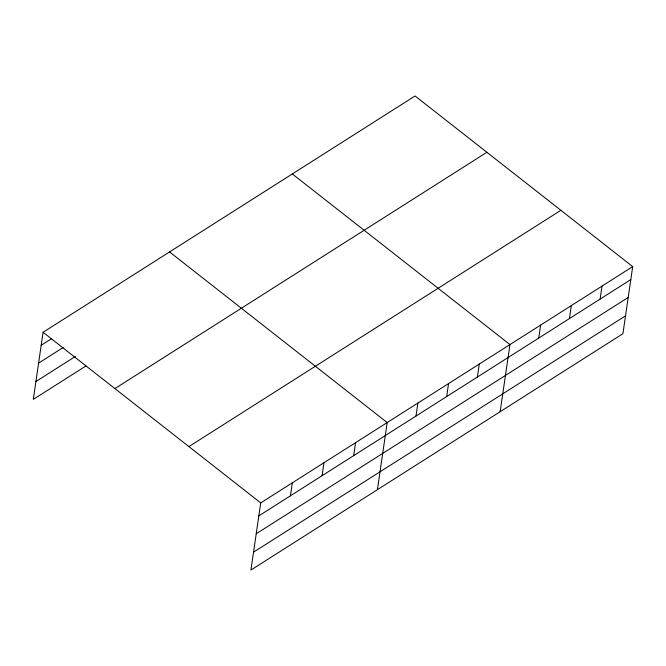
<?xml version="1.0" encoding="UTF-8"?>
<svg xmlns="http://www.w3.org/2000/svg" width="666" height="666" viewBox="0 0 666 666"><rect width="100%" height="100%" fill="white"/><g stroke="black" fill="none" stroke-linecap="round" stroke-linejoin="round"><path stroke-width="1" d="M632.7 266.608L260.722 502.905L250.932 570.029L622.91 333.724L632.7 266.608L415.068 95.971L43.09 332.276L33.3 399.392L85.997 365.917M290.443 495.812L292.341 482.817M322.061 475.724L323.959 462.737M353.679 455.636L355.577 442.649M377.406 489.685L387.196 422.56L169.564 251.931M415.984 416.059L417.882 403.072M446.678 396.561L448.568 383.574M477.364 377.064L479.262 364.077M500.158 411.705L509.948 344.58L292.316 173.951M538.744 338.078L540.634 325.091M569.43 318.581L571.32 305.594M600.116 299.084L602.014 286.097M41.2 345.263L51.74 338.569M38.595 363.128L63.187 347.502M35.906 381.535L75.433 356.427M114.91 388.586L486.888 152.281M188.903 446.595L560.88 210.298M258.824 515.892L630.802 279.595M256.219 533.757L628.196 297.461M253.538 552.164L625.516 315.859M43.09 332.276L260.722 502.905"/></g></svg>
